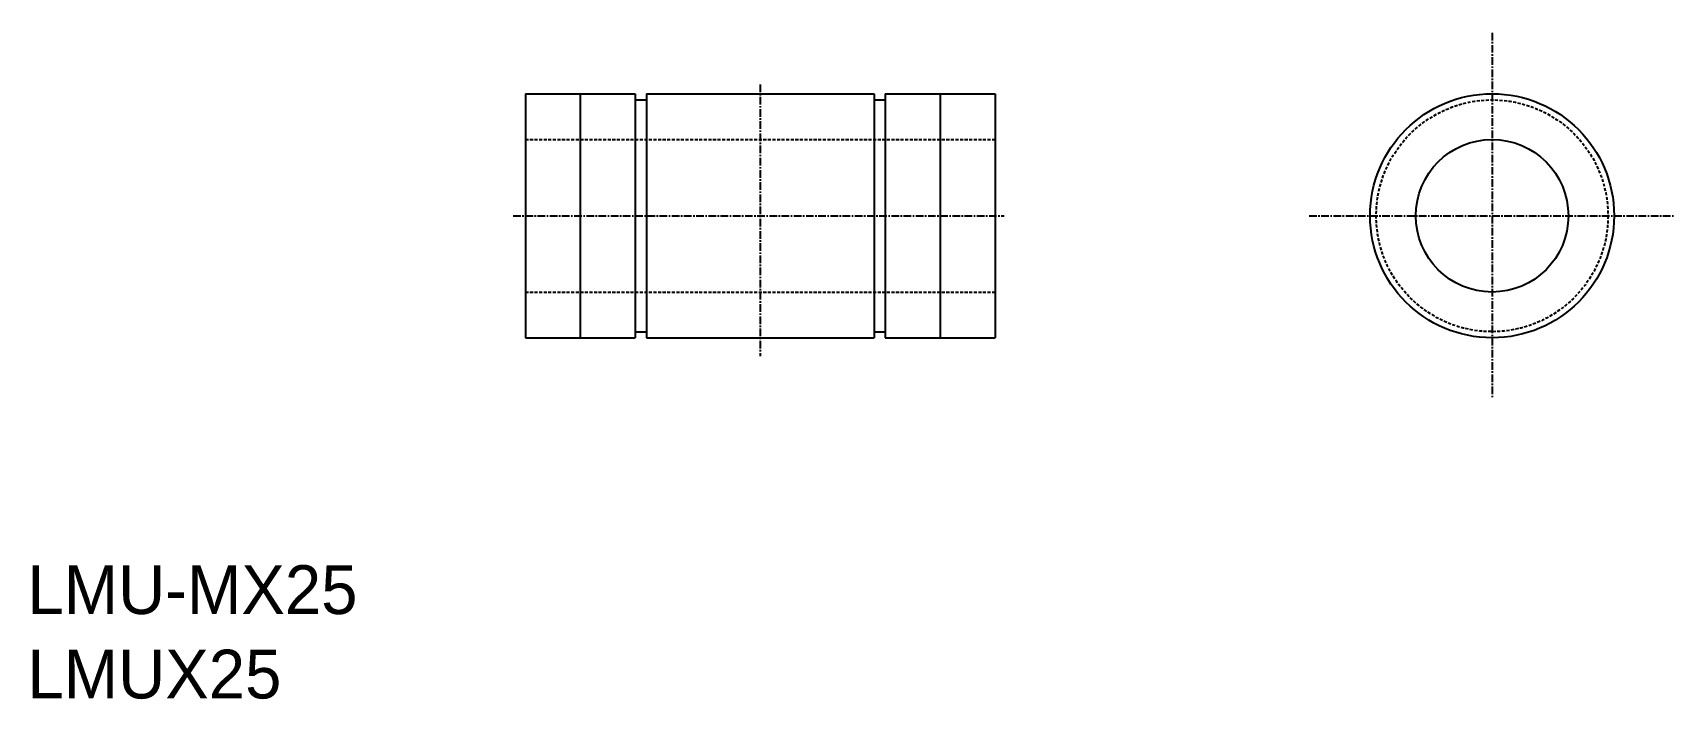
# Model space of a CAD drawing. Extents: x 109 to 378, y 130 to 239.
import ezdxf

# ---------------------------------------------------------------- set-up
doc = ezdxf.new("R2010")
doc.units = 0
doc.linetypes.add('CENTER', pattern=[2, 1.25, -0.25, 0.25, -0.25])
doc.linetypes.add('DASHED', pattern=[0.75, 0.5, -0.25])
doc.layers.get('0').update_dxf_attribs({"linetype": 'CONTINUOUS'})
doc.layers.add('CENTER', color=1, linetype='CENTER')

msp = doc.modelspace()

# ---------------------------------------------------------------- linework, layer by layer
at = {"color": 7, "linetype": 'CONTINUOUS'}
for p, q in [((189.82, 229.5), (207.82, 229.5)), ((189.82, 229.5), (189.82, 189.5)), ((198.82, 229.5), (198.82, 189.5)), ((207.82, 229.5), (207.82, 189.5)), ((209.67, 229.5), (246.97, 229.5)), ((209.67, 229.5), (209.67, 189.5)), ((246.97, 229.5), (246.97, 189.5)), ((248.82, 229.5), (266.82, 229.5)), ((248.82, 229.5), (248.82, 189.5)), ((257.82, 229.5), (257.82, 189.5)), ((266.82, 229.5), (266.82, 189.5)), ((207.82, 228.5), (209.67, 228.5)), ((246.97, 228.5), (248.82, 228.5)), ((189.82, 189.5), (207.82, 189.5)), ((207.82, 190.5), (209.67, 190.5)), ((209.67, 189.5), (246.97, 189.5)), ((246.97, 190.5), (248.82, 190.5)), ((248.82, 189.5), (266.82, 189.5))]:
    msp.add_line(p, q, dxfattribs=at)
at = {"color": 3, "linetype": 'DASHED'}
for p, q in [((189.82, 222), (266.82, 222)), ((189.82, 197), (266.82, 197))]:
    msp.add_line(p, q, dxfattribs=at)
at = {"color": 7, "linetype": 'CONTINUOUS'}
for radius in [20, 12.5]:
    msp.add_circle((348.29, 209.5), radius, dxfattribs=at)
at = {"color": 3, "linetype": 'DASHED'}
msp.add_circle((348.29, 209.5), 19, dxfattribs=at)
at = {"layer": 'CENTER', "color": 1, "linetype": 'CENTER'}
for p, q in [((348.29, 239.5), (348.29, 179.5)), ((228.32, 231), (228.32, 186.5)), ((187.82, 209.5), (268.32, 209.5)), ((318.29, 209.5), (378.29, 209.5))]:
    msp.add_line(p, q, dxfattribs=at)

# ---------------------------------------------------------------- texts
for s, p in [('LMU-MX25', (108.2, 144.21)), ('LMUX25', (108.2, 130.36))]:
    msp.add_text(s, height=8).set_placement(p)

doc.saveas('drawing.dxf')
